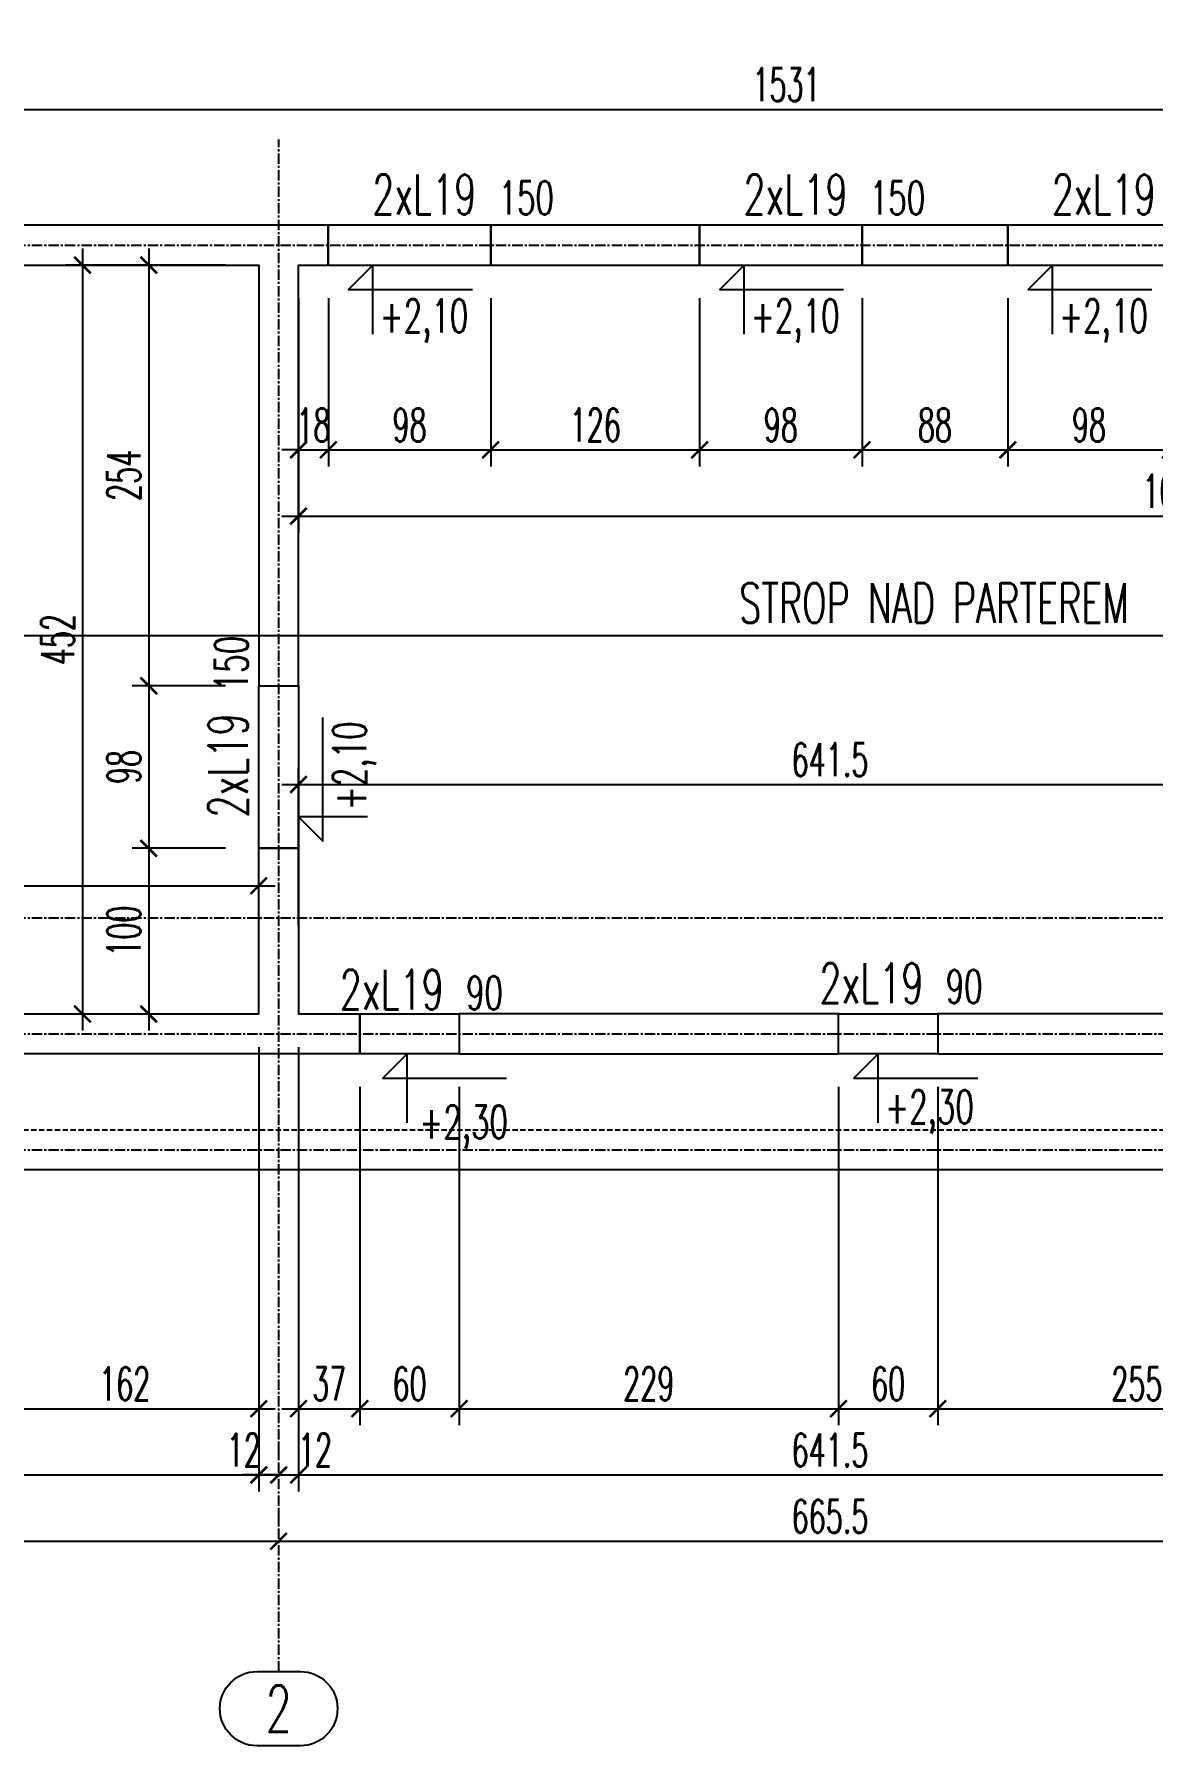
# Model space of a CAD drawing. Header units: millimetres. Extents: x -24587 to 33255, y -70862 to 32.
# Drawn here: x 26120 to 26795, y -61909 to -60876 of the extents above; entities that cross this region are included whole.
import ezdxf
from ezdxf.enums import TextEntityAlignment as Align

# ---------------------------------------------------------------- set-up
doc = ezdxf.new("R2010")
doc.units = ezdxf.units.MM
doc.header["$LTSCALE"] = 5
doc.linetypes.add('CENTER', pattern=[2, 1.25, -0.25, 0.25, -0.25])
doc.linetypes.add('DASHED2', pattern=[9.525, 6.35, -3.175])
doc.layers.get('Defpoints').update_dxf_attribs({"color": 251})
for name, color, linetype in [('K-NADPROŻA', 61, 'Continuous'), ('K-OSIE', 9, 'CENTER'), ('K-POMOCNICZE', 9, 'DASHED2'), ('K-SCIANY', 2, 'Continuous'), ('K-STROPY', 161, 'Continuous'), ('K-TEXT 2.4mm', 71, 'Continuous'), ('K-TEXT 2.8mm', 101, 'Continuous'), ('K-TEXT 2mm', 254, 'Continuous'), ('K-WYMIARY', 1, 'Continuous')]:
    doc.layers.add(name, color=color, linetype=linetype)
doc.styles.add('text 2.4mm', font='romans.shx', dxfattribs={"width": 0.65})
doc.styles.add('text 2.8mm', font='romans.shx', dxfattribs={"width": 0.65})
doc.styles.add('text 2mm', font='romans.shx', dxfattribs={"width": 0.65})
doc.styles.add('WYM1', font='romanszb.shx', dxfattribs={"width": 0.6})
doc.dimstyles.new('CM100', dxfattribs={"dimscale": 5, "dimtxt": 2, "dimasz": 1, "dimexe": 1, "dimexo": 2, "dimgap": 0.5, "dimtad": 1, "dimrnd": 0.5, "dimdsep": 46, "dimtxsty": 'WYM1', "dimblk": 'OBLIQUE', "dimcen": 0, "dimdle": 1, "dimclrd": 253, "dimclre": 251, "dimclrt": 30, "dimadec": 0, "dimazin": 0, "dimtfac": 1, "dimtix": 1, "dimtmove": 0, "dimatfit": 0, "dimfxl": 1, "dimtfillclr": 256, "dimtolj": 1, "dimarcsym": 0})

# ---------------------------------------------------------------- blocks, each defined once
blk = doc.blocks.new('A$C5f19c05e')
for points in [[(471, -1260.9), (471, -336.3)], [(-358, -400), (2387.8, -400)], [(-358, -806), (2387.8, -806)], [(-358, -876), (2387.8, -876)], [(-358, -946), (2387.8, -946)]]:
    blk.add_lwpolyline(points)
at = {"layer": 'K-TEXT 2.4mm'}
blk.add_lwpolyline([(457.9, -1305.7, -1), (457.9, -1260.9), (484.1, -1260.9, -1), (484.1, -1305.7)], format="xyb", close=True, dxfattribs=at)
at = {"layer": 'K-TEXT 2.8mm', "style": 'text 2.8mm', "width": 0.65}
blk.add_text('2', height=28, dxfattribs=at).set_placement((471, -1283.3), align=Align.MIDDLE_CENTER)
blk = doc.blocks.new('_ArchTick')
at = {"color": 0, "linetype": 'ByBlock', "const_width": 0.15}
blk.add_lwpolyline([(-0.5, -0.5), (0.5, 0.5)], dxfattribs=at)
blk = doc.blocks.new('*D318')
at = {"layer": 'Defpoints', "color": 0, "transparency": 16777216}
for p in [(25796.6, -61785.7), (26267.6, -61785.7), (26267.6, -61785.7)]:
    blk.add_point(p, dxfattribs=at)
at = {"layer": 'K-WYMIARY', "color": 251, "lineweight": -2, "transparency": 16777216}
for p, q in [((25796.6, -61765.7), (25796.6, -61775.7)), ((26267.6, -61765.7), (26267.6, -61775.7))]:
    blk.add_line(p, q, dxfattribs=at)
at = {"layer": 'K-WYMIARY', "color": 253, "lineweight": -2, "transparency": 16777216}
blk.add_line((25786.6, -61785.7), (26277.6, -61785.7), dxfattribs=at)
at = {"layer": 'K-WYMIARY', "color": 253, "lineweight": -2, "transparency": 16777216, "xscale": 10, "yscale": 10, "zscale": 10, "rotation": 180}
blk.add_blockref('_ArchTick', (25796.6, -61785.7), dxfattribs=at)
at = {"layer": 'K-WYMIARY', "color": 253, "lineweight": -2, "transparency": 16777216, "xscale": 10, "yscale": 10, "zscale": 10}
blk.add_blockref('_ArchTick', (26267.6, -61785.7), dxfattribs=at)
at = {"layer": 'K-WYMIARY', "color": 30, "transparency": 16777216, "insert": (26032.1, -61770.7), "char_height": 20, "attachment_point": 5, "style": 'WYM1'}
blk.add_mtext('\\A1;471', dxfattribs=at)
blk = doc.blocks.new('*D319')
at = {"layer": 'Defpoints', "color": 0, "transparency": 16777216}
for p in [(26267.6, -61785.7), (26933.1, -61785.7), (26933.1, -61785.7)]:
    blk.add_point(p, dxfattribs=at)
at = {"layer": 'K-WYMIARY', "color": 251, "lineweight": -2, "transparency": 16777216}
for p, q in [((26267.6, -61765.7), (26267.6, -61775.7)), ((26933.1, -61765.7), (26933.1, -61775.7))]:
    blk.add_line(p, q, dxfattribs=at)
at = {"layer": 'K-WYMIARY', "color": 253, "lineweight": -2, "transparency": 16777216}
blk.add_line((26257.6, -61785.7), (26943.1, -61785.7), dxfattribs=at)
at = {"layer": 'K-WYMIARY', "color": 253, "lineweight": -2, "transparency": 16777216, "xscale": 10, "yscale": 10, "zscale": 10, "rotation": 180}
blk.add_blockref('_ArchTick', (26267.6, -61785.7), dxfattribs=at)
at = {"layer": 'K-WYMIARY', "color": 253, "lineweight": -2, "transparency": 16777216, "xscale": 10, "yscale": 10, "zscale": 10}
blk.add_blockref('_ArchTick', (26933.1, -61785.7), dxfattribs=at)
at = {"layer": 'K-WYMIARY', "color": 30, "transparency": 16777216, "insert": (26600.4, -61770.7), "char_height": 20, "attachment_point": 5, "style": 'WYM1'}
blk.add_mtext('\\A1;665.5', dxfattribs=at)
blk = doc.blocks.new('*D393')
at = {"layer": 'Defpoints', "color": 0, "transparency": 16777216}
for p in [(25808.6, -61467.5), (26255.6, -61467.5), (26255.6, -61745.7)]:
    blk.add_point(p, dxfattribs=at)
at = {"layer": 'K-WYMIARY', "color": 251, "lineweight": -2, "transparency": 16777216}
for p, q in [((25808.6, -61487.5), (25808.6, -61755.7)), ((26255.6, -61487.5), (26255.6, -61755.7))]:
    blk.add_line(p, q, dxfattribs=at)
at = {"layer": 'K-WYMIARY', "color": 253, "lineweight": -2, "transparency": 16777216}
blk.add_line((25798.6, -61745.7), (26265.6, -61745.7), dxfattribs=at)
at = {"layer": 'K-WYMIARY', "color": 253, "lineweight": -2, "transparency": 16777216, "xscale": 10, "yscale": 10, "zscale": 10, "rotation": 180}
blk.add_blockref('_ArchTick', (25808.6, -61745.7), dxfattribs=at)
at = {"layer": 'K-WYMIARY', "color": 253, "lineweight": -2, "transparency": 16777216, "xscale": 10, "yscale": 10, "zscale": 10}
blk.add_blockref('_ArchTick', (26255.6, -61745.7), dxfattribs=at)
at = {"layer": 'K-WYMIARY', "color": 30, "transparency": 16777216, "insert": (26032.1, -61730.7), "char_height": 20, "attachment_point": 5, "style": 'WYM1'}
blk.add_mtext('\\A1;447', dxfattribs=at)
blk = doc.blocks.new('*D394')
at = {"layer": 'Defpoints', "color": 0, "transparency": 16777216}
for p in [(26255.6, -61467.5), (26267.6, -61745.7), (26267.6, -61745.7)]:
    blk.add_point(p, dxfattribs=at)
at = {"layer": 'K-WYMIARY', "color": 251, "lineweight": -2, "transparency": 16777216}
for p, q in [((26255.6, -61487.5), (26255.6, -61755.7)), ((26267.6, -61725.7), (26267.6, -61735.7))]:
    blk.add_line(p, q, dxfattribs=at)
at = {"layer": 'K-WYMIARY', "color": 253, "lineweight": -2, "transparency": 16777216}
for p, q in [((26255.6, -61745.7), (26245.6, -61745.7)), ((26255.6, -61745.7), (26267.6, -61745.7)), ((26267.6, -61745.7), (26277.6, -61745.7))]:
    blk.add_line(p, q, dxfattribs=at)
at = {"layer": 'K-WYMIARY', "color": 253, "lineweight": -2, "transparency": 16777216, "xscale": 10, "yscale": 10, "zscale": 10}
blk.add_blockref('_ArchTick', (26255.6, -61745.7), dxfattribs=at)
at = {"layer": 'K-WYMIARY', "color": 253, "lineweight": -2, "transparency": 16777216, "xscale": 10, "yscale": 10, "zscale": 10, "rotation": 180}
blk.add_blockref('_ArchTick', (26267.6, -61745.7), dxfattribs=at)
at = {"layer": 'K-WYMIARY', "color": 30, "transparency": 16777216, "insert": (26246.6, -61730.7), "char_height": 20, "attachment_point": 5, "style": 'WYM1'}
blk.add_mtext('\\A1;12', dxfattribs=at)
blk = doc.blocks.new('*D395')
at = {"layer": 'Defpoints', "color": 0, "transparency": 16777216}
for p in [(26279.6, -61467.5), (26267.6, -61745.7), (26279.6, -61745.7)]:
    blk.add_point(p, dxfattribs=at)
at = {"layer": 'K-WYMIARY', "color": 251, "lineweight": -2, "transparency": 16777216}
for p, q in [((26279.6, -61487.5), (26279.6, -61755.7)), ((26267.6, -61725.7), (26267.6, -61735.7))]:
    blk.add_line(p, q, dxfattribs=at)
at = {"layer": 'K-WYMIARY', "color": 253, "lineweight": -2, "transparency": 16777216}
for p, q in [((26267.6, -61745.7), (26257.6, -61745.7)), ((26267.6, -61745.7), (26279.6, -61745.7)), ((26279.6, -61745.7), (26289.6, -61745.7))]:
    blk.add_line(p, q, dxfattribs=at)
at = {"layer": 'K-WYMIARY', "color": 253, "lineweight": -2, "transparency": 16777216, "xscale": 10, "yscale": 10, "zscale": 10}
blk.add_blockref('_ArchTick', (26267.6, -61745.7), dxfattribs=at)
at = {"layer": 'K-WYMIARY', "color": 253, "lineweight": -2, "transparency": 16777216, "xscale": 10, "yscale": 10, "zscale": 10, "rotation": 180}
blk.add_blockref('_ArchTick', (26279.6, -61745.7), dxfattribs=at)
at = {"layer": 'K-WYMIARY', "color": 30, "transparency": 16777216, "insert": (26289.6, -61730.7), "char_height": 20, "attachment_point": 5, "style": 'WYM1'}
blk.add_mtext('\\A1;12', dxfattribs=at)
blk = doc.blocks.new('*D324')
at = {"layer": 'Defpoints', "color": 0, "transparency": 16777216}
for p in [(26279.6, -61467.5), (26921.1, -61467.5), (26921.1, -61745.7)]:
    blk.add_point(p, dxfattribs=at)
at = {"layer": 'K-WYMIARY', "color": 251, "lineweight": -2, "transparency": 16777216}
for p, q in [((26279.6, -61487.5), (26279.6, -61755.7)), ((26921.1, -61487.5), (26921.1, -61755.7))]:
    blk.add_line(p, q, dxfattribs=at)
at = {"layer": 'K-WYMIARY', "color": 253, "lineweight": -2, "transparency": 16777216}
blk.add_line((26269.6, -61745.7), (26931.1, -61745.7), dxfattribs=at)
at = {"layer": 'K-WYMIARY', "color": 253, "lineweight": -2, "transparency": 16777216, "xscale": 10, "yscale": 10, "zscale": 10, "rotation": 180}
blk.add_blockref('_ArchTick', (26279.6, -61745.7), dxfattribs=at)
at = {"layer": 'K-WYMIARY', "color": 253, "lineweight": -2, "transparency": 16777216, "xscale": 10, "yscale": 10, "zscale": 10}
blk.add_blockref('_ArchTick', (26921.1, -61745.7), dxfattribs=at)
at = {"layer": 'K-WYMIARY', "color": 30, "transparency": 16777216, "insert": (26600.4, -61730.7), "char_height": 20, "attachment_point": 5, "style": 'WYM1'}
blk.add_mtext('\\A1;641.5', dxfattribs=at)
blk = doc.blocks.new('*D358')
at = {"layer": 'Defpoints', "color": 0, "transparency": 16777216}
for p in [(26255.6, -61467.5), (26093.8, -61491.5), (26255.6, -61705.7)]:
    blk.add_point(p, dxfattribs=at)
at = {"layer": 'K-WYMIARY', "color": 251, "lineweight": -2, "transparency": 16777216}
for p, q in [((26255.6, -61487.5), (26255.6, -61715.7)), ((26093.8, -61511.5), (26093.8, -61715.7))]:
    blk.add_line(p, q, dxfattribs=at)
at = {"layer": 'K-WYMIARY', "color": 253, "lineweight": -2, "transparency": 16777216}
blk.add_line((26083.8, -61705.7), (26265.6, -61705.7), dxfattribs=at)
at = {"layer": 'K-WYMIARY', "color": 253, "lineweight": -2, "transparency": 16777216, "xscale": 10, "yscale": 10, "zscale": 10, "rotation": 180}
blk.add_blockref('_ArchTick', (26093.8, -61705.7), dxfattribs=at)
at = {"layer": 'K-WYMIARY', "color": 253, "lineweight": -2, "transparency": 16777216, "xscale": 10, "yscale": 10, "zscale": 10}
blk.add_blockref('_ArchTick', (26255.6, -61705.7), dxfattribs=at)
at = {"layer": 'K-WYMIARY', "color": 30, "transparency": 16777216, "insert": (26174.7, -61690.7), "char_height": 20, "attachment_point": 5, "style": 'WYM1'}
blk.add_mtext('\\A1;162', dxfattribs=at)
blk = doc.blocks.new('*D359')
at = {"layer": 'Defpoints', "color": 0, "transparency": 16777216}
for p in [(26279.6, -61467.5), (26316.6, -61491.5), (26316.6, -61705.7)]:
    blk.add_point(p, dxfattribs=at)
at = {"layer": 'K-WYMIARY', "color": 251, "lineweight": -2, "transparency": 16777216}
for p, q in [((26279.6, -61487.5), (26279.6, -61715.7)), ((26316.6, -61511.5), (26316.6, -61715.7))]:
    blk.add_line(p, q, dxfattribs=at)
at = {"layer": 'K-WYMIARY', "color": 253, "lineweight": -2, "transparency": 16777216}
blk.add_line((26269.6, -61705.7), (26326.6, -61705.7), dxfattribs=at)
at = {"layer": 'K-WYMIARY', "color": 253, "lineweight": -2, "transparency": 16777216, "xscale": 10, "yscale": 10, "zscale": 10, "rotation": 180}
blk.add_blockref('_ArchTick', (26279.6, -61705.7), dxfattribs=at)
at = {"layer": 'K-WYMIARY', "color": 253, "lineweight": -2, "transparency": 16777216, "xscale": 10, "yscale": 10, "zscale": 10}
blk.add_blockref('_ArchTick', (26316.6, -61705.7), dxfattribs=at)
at = {"layer": 'K-WYMIARY', "color": 30, "transparency": 16777216, "insert": (26298.1, -61690.7), "char_height": 20, "attachment_point": 5, "style": 'WYM1'}
blk.add_mtext('\\A1;37', dxfattribs=at)
blk = doc.blocks.new('*D360')
at = {"layer": 'Defpoints', "color": 0, "transparency": 16777216}
for p in [(26316.6, -61491.5), (26376.6, -61491.5), (26376.6, -61705.7)]:
    blk.add_point(p, dxfattribs=at)
at = {"layer": 'K-WYMIARY', "color": 251, "lineweight": -2, "transparency": 16777216}
for p, q in [((26316.6, -61511.5), (26316.6, -61715.7)), ((26376.6, -61511.5), (26376.6, -61715.7))]:
    blk.add_line(p, q, dxfattribs=at)
at = {"layer": 'K-WYMIARY', "color": 253, "lineweight": -2, "transparency": 16777216}
blk.add_line((26306.6, -61705.7), (26386.6, -61705.7), dxfattribs=at)
at = {"layer": 'K-WYMIARY', "color": 253, "lineweight": -2, "transparency": 16777216, "xscale": 10, "yscale": 10, "zscale": 10, "rotation": 180}
blk.add_blockref('_ArchTick', (26316.6, -61705.7), dxfattribs=at)
at = {"layer": 'K-WYMIARY', "color": 253, "lineweight": -2, "transparency": 16777216, "xscale": 10, "yscale": 10, "zscale": 10}
blk.add_blockref('_ArchTick', (26376.6, -61705.7), dxfattribs=at)
at = {"layer": 'K-WYMIARY', "color": 30, "transparency": 16777216, "insert": (26346.6, -61690.7), "char_height": 20, "attachment_point": 5, "style": 'WYM1'}
blk.add_mtext('\\A1;60', dxfattribs=at)
blk = doc.blocks.new('*D361')
at = {"layer": 'Defpoints', "color": 0, "transparency": 16777216}
for p in [(26376.6, -61491.5), (26605.5, -61491.5), (26605.5, -61705.7)]:
    blk.add_point(p, dxfattribs=at)
at = {"layer": 'K-WYMIARY', "color": 251, "lineweight": -2, "transparency": 16777216}
for p, q in [((26376.6, -61511.5), (26376.6, -61715.7)), ((26605.5, -61511.5), (26605.5, -61715.7))]:
    blk.add_line(p, q, dxfattribs=at)
at = {"layer": 'K-WYMIARY', "color": 253, "lineweight": -2, "transparency": 16777216}
blk.add_line((26366.6, -61705.7), (26615.5, -61705.7), dxfattribs=at)
at = {"layer": 'K-WYMIARY', "color": 253, "lineweight": -2, "transparency": 16777216, "xscale": 10, "yscale": 10, "zscale": 10, "rotation": 180}
blk.add_blockref('_ArchTick', (26376.6, -61705.7), dxfattribs=at)
at = {"layer": 'K-WYMIARY', "color": 253, "lineweight": -2, "transparency": 16777216, "xscale": 10, "yscale": 10, "zscale": 10}
blk.add_blockref('_ArchTick', (26605.5, -61705.7), dxfattribs=at)
at = {"layer": 'K-WYMIARY', "color": 30, "transparency": 16777216, "insert": (26491, -61690.7), "char_height": 20, "attachment_point": 5, "style": 'WYM1'}
blk.add_mtext('\\A1;229', dxfattribs=at)
blk = doc.blocks.new('*D348')
at = {"layer": 'Defpoints', "color": 0, "transparency": 16777216}
for p in [(26605.5, -61491.5), (26665.5, -61491.5), (26665.5, -61705.7)]:
    blk.add_point(p, dxfattribs=at)
at = {"layer": 'K-WYMIARY', "color": 251, "lineweight": -2, "transparency": 16777216}
for p, q in [((26605.5, -61511.5), (26605.5, -61715.7)), ((26665.5, -61511.5), (26665.5, -61715.7))]:
    blk.add_line(p, q, dxfattribs=at)
at = {"layer": 'K-WYMIARY', "color": 253, "lineweight": -2, "transparency": 16777216}
blk.add_line((26595.5, -61705.7), (26675.5, -61705.7), dxfattribs=at)
at = {"layer": 'K-WYMIARY', "color": 253, "lineweight": -2, "transparency": 16777216, "xscale": 10, "yscale": 10, "zscale": 10, "rotation": 180}
blk.add_blockref('_ArchTick', (26605.5, -61705.7), dxfattribs=at)
at = {"layer": 'K-WYMIARY', "color": 253, "lineweight": -2, "transparency": 16777216, "xscale": 10, "yscale": 10, "zscale": 10}
blk.add_blockref('_ArchTick', (26665.5, -61705.7), dxfattribs=at)
at = {"layer": 'K-WYMIARY', "color": 30, "transparency": 16777216, "insert": (26635.5, -61690.7), "char_height": 20, "attachment_point": 5, "style": 'WYM1'}
blk.add_mtext('\\A1;60', dxfattribs=at)
blk = doc.blocks.new('*D349')
at = {"layer": 'Defpoints', "color": 0, "transparency": 16777216}
for p in [(26921.1, -61467.5), (26665.5, -61491.5), (26921.1, -61705.7)]:
    blk.add_point(p, dxfattribs=at)
at = {"layer": 'K-WYMIARY', "color": 251, "lineweight": -2, "transparency": 16777216}
for p, q in [((26921.1, -61487.5), (26921.1, -61715.7)), ((26665.5, -61511.5), (26665.5, -61715.7))]:
    blk.add_line(p, q, dxfattribs=at)
at = {"layer": 'K-WYMIARY', "color": 253, "lineweight": -2, "transparency": 16777216}
blk.add_line((26655.5, -61705.7), (26931.1, -61705.7), dxfattribs=at)
at = {"layer": 'K-WYMIARY', "color": 253, "lineweight": -2, "transparency": 16777216, "xscale": 10, "yscale": 10, "zscale": 10, "rotation": 180}
blk.add_blockref('_ArchTick', (26665.5, -61705.7), dxfattribs=at)
at = {"layer": 'K-WYMIARY', "color": 253, "lineweight": -2, "transparency": 16777216, "xscale": 10, "yscale": 10, "zscale": 10}
blk.add_blockref('_ArchTick', (26921.1, -61705.7), dxfattribs=at)
at = {"layer": 'K-WYMIARY', "color": 30, "transparency": 16777216, "insert": (26793.3, -61690.7), "char_height": 20, "attachment_point": 5, "style": 'WYM1'}
blk.add_mtext('\\A1;255.5', dxfattribs=at)
blk = doc.blocks.new('*D307')
at = {"layer": 'Defpoints', "color": 0, "transparency": 16777216}
for p in [(27339.6, -60921.6), (25808.6, -60991.5), (27339.6, -60991.5)]:
    blk.add_point(p, dxfattribs=at)
at = {"layer": 'K-WYMIARY', "color": 251, "lineweight": -2, "transparency": 16777216}
for p, q in [((25808.6, -60971.5), (25808.6, -60911.6)), ((27339.6, -60971.5), (27339.6, -60911.6))]:
    blk.add_line(p, q, dxfattribs=at)
at = {"layer": 'K-WYMIARY', "color": 253, "lineweight": -2, "transparency": 16777216}
blk.add_line((25798.6, -60921.6), (27349.6, -60921.6), dxfattribs=at)
at = {"layer": 'K-WYMIARY', "color": 253, "lineweight": -2, "transparency": 16777216, "xscale": 10, "yscale": 10, "zscale": 10, "rotation": 180}
blk.add_blockref('_ArchTick', (25808.6, -60921.6), dxfattribs=at)
at = {"layer": 'K-WYMIARY', "color": 253, "lineweight": -2, "transparency": 16777216, "xscale": 10, "yscale": 10, "zscale": 10}
blk.add_blockref('_ArchTick', (27339.6, -60921.6), dxfattribs=at)
at = {"layer": 'K-WYMIARY', "color": 30, "transparency": 16777216, "insert": (26574.1, -60906.6), "char_height": 20, "attachment_point": 5, "style": 'WYM1'}
blk.add_mtext('\\A1;1531', dxfattribs=at)
blk = doc.blocks.new('*D356')
at = {"layer": 'Defpoints', "color": 0, "transparency": 16777216}
for p in [(26255.6, -61015.5), (26149.2, -61467.5), (26255.6, -61467.5)]:
    blk.add_point(p, dxfattribs=at)
at = {"layer": 'K-WYMIARY', "color": 253, "lineweight": -2, "transparency": 16777216}
blk.add_line((26149.2, -61005.5), (26149.2, -61477.5), dxfattribs=at)
at = {"layer": 'K-WYMIARY', "color": 251, "lineweight": -2, "transparency": 16777216}
for p, q in [((26235.6, -61015.5), (26139.2, -61015.5)), ((26235.6, -61467.5), (26139.2, -61467.5))]:
    blk.add_line(p, q, dxfattribs=at)
at = {"layer": 'K-WYMIARY', "color": 253, "lineweight": -2, "transparency": 16777216, "xscale": 10, "yscale": 10, "zscale": 10}
for p, rotation in [((26149.2, -61015.5), 90), ((26149.2, -61467.5), 270)]:
    blk.add_blockref('_ArchTick', p, dxfattribs=dict(at, rotation=rotation))
at = {"layer": 'K-WYMIARY', "color": 30, "transparency": 16777216, "insert": (26134.2, -61241.5), "char_height": 20, "attachment_point": 5, "rotation": 90, "style": 'WYM1'}
blk.add_mtext('\\A1;452', dxfattribs=at)
blk = doc.blocks.new('*D308')
at = {"layer": 'Defpoints', "color": 0, "transparency": 16777216}
for p in [(26255.6, -61390.1), (25808.6, -61467.5), (26255.6, -61467.5)]:
    blk.add_point(p, dxfattribs=at)
at = {"layer": 'K-WYMIARY', "color": 251, "lineweight": -2, "transparency": 16777216}
for p, q in [((25808.6, -61447.5), (25808.6, -61380.1)), ((26255.6, -61447.5), (26255.6, -61380.1))]:
    blk.add_line(p, q, dxfattribs=at)
at = {"layer": 'K-WYMIARY', "color": 253, "lineweight": -2, "transparency": 16777216}
blk.add_line((25798.6, -61390.1), (26265.6, -61390.1), dxfattribs=at)
at = {"layer": 'K-WYMIARY', "color": 253, "lineweight": -2, "transparency": 16777216, "xscale": 10, "yscale": 10, "zscale": 10, "rotation": 180}
blk.add_blockref('_ArchTick', (25808.6, -61390.1), dxfattribs=at)
at = {"layer": 'K-WYMIARY', "color": 253, "lineweight": -2, "transparency": 16777216, "xscale": 10, "yscale": 10, "zscale": 10}
blk.add_blockref('_ArchTick', (26255.6, -61390.1), dxfattribs=at)
at = {"layer": 'K-WYMIARY', "color": 30, "transparency": 16777216, "insert": (26032.1, -61375.1), "char_height": 20, "attachment_point": 5, "style": 'WYM1'}
blk.add_mtext('\\A1;447', dxfattribs=at)
blk = doc.blocks.new('*D297')
at = {"layer": 'Defpoints', "color": 0, "transparency": 16777216}
for p in [(26921.1, -61329), (26921.1, -61397.5), (26279.6, -61434)]:
    blk.add_point(p, dxfattribs=at)
at = {"layer": 'K-WYMIARY', "color": 251, "lineweight": -2, "transparency": 16777216}
for p, q in [((26279.6, -61414), (26279.6, -61319)), ((26921.1, -61377.5), (26921.1, -61319))]:
    blk.add_line(p, q, dxfattribs=at)
at = {"layer": 'K-WYMIARY', "color": 253, "lineweight": -2, "transparency": 16777216}
blk.add_line((26269.6, -61329), (26931.1, -61329), dxfattribs=at)
at = {"layer": 'K-WYMIARY', "color": 253, "lineweight": -2, "transparency": 16777216, "xscale": 10, "yscale": 10, "zscale": 10, "rotation": 180}
blk.add_blockref('_ArchTick', (26279.6, -61329), dxfattribs=at)
at = {"layer": 'K-WYMIARY', "color": 253, "lineweight": -2, "transparency": 16777216, "xscale": 10, "yscale": 10, "zscale": 10}
blk.add_blockref('_ArchTick', (26921.1, -61329), dxfattribs=at)
at = {"layer": 'K-WYMIARY', "color": 30, "transparency": 16777216, "insert": (26600.4, -61314), "char_height": 20, "attachment_point": 5, "style": 'WYM1'}
blk.add_mtext('\\A1;641.5', dxfattribs=at)
blk = doc.blocks.new('*D331')
at = {"layer": 'Defpoints', "color": 0, "transparency": 16777216}
for p in [(26279.6, -61015.5), (26297.6, -61015.5), (26297.6, -61127)]:
    blk.add_point(p, dxfattribs=at)
at = {"layer": 'K-WYMIARY', "color": 251, "lineweight": -2, "transparency": 16777216}
for p, q in [((26279.6, -61035.5), (26279.6, -61137)), ((26297.6, -61035.5), (26297.6, -61137))]:
    blk.add_line(p, q, dxfattribs=at)
at = {"layer": 'K-WYMIARY', "color": 253, "lineweight": -2, "transparency": 16777216}
for p, q in [((26279.6, -61127), (26269.6, -61127)), ((26279.6, -61127), (26297.6, -61127)), ((26297.6, -61127), (26307.6, -61127))]:
    blk.add_line(p, q, dxfattribs=at)
at = {"layer": 'K-WYMIARY', "color": 253, "lineweight": -2, "transparency": 16777216, "xscale": 10, "yscale": 10, "zscale": 10}
blk.add_blockref('_ArchTick', (26279.6, -61127), dxfattribs=at)
at = {"layer": 'K-WYMIARY', "color": 253, "lineweight": -2, "transparency": 16777216, "xscale": 10, "yscale": 10, "zscale": 10, "rotation": 180}
blk.add_blockref('_ArchTick', (26297.6, -61127), dxfattribs=at)
at = {"layer": 'K-WYMIARY', "color": 30, "transparency": 16777216, "insert": (26288.6, -61112), "char_height": 20, "attachment_point": 5, "style": 'WYM1'}
blk.add_mtext('\\A1;18', dxfattribs=at)
blk = doc.blocks.new('*D332')
at = {"layer": 'Defpoints', "color": 0, "transparency": 16777216}
for p in [(26297.6, -61015.5), (26395.6, -61015.5), (26395.6, -61127)]:
    blk.add_point(p, dxfattribs=at)
at = {"layer": 'K-WYMIARY', "color": 251, "lineweight": -2, "transparency": 16777216}
for p, q in [((26297.6, -61035.5), (26297.6, -61137)), ((26395.6, -61035.5), (26395.6, -61137))]:
    blk.add_line(p, q, dxfattribs=at)
at = {"layer": 'K-WYMIARY', "color": 253, "lineweight": -2, "transparency": 16777216}
blk.add_line((26287.6, -61127), (26405.6, -61127), dxfattribs=at)
at = {"layer": 'K-WYMIARY', "color": 253, "lineweight": -2, "transparency": 16777216, "xscale": 10, "yscale": 10, "zscale": 10, "rotation": 180}
blk.add_blockref('_ArchTick', (26297.6, -61127), dxfattribs=at)
at = {"layer": 'K-WYMIARY', "color": 253, "lineweight": -2, "transparency": 16777216, "xscale": 10, "yscale": 10, "zscale": 10}
blk.add_blockref('_ArchTick', (26395.6, -61127), dxfattribs=at)
at = {"layer": 'K-WYMIARY', "color": 30, "transparency": 16777216, "insert": (26346.6, -61112), "char_height": 20, "attachment_point": 5, "style": 'WYM1'}
blk.add_mtext('\\A1;98', dxfattribs=at)
blk = doc.blocks.new('*D333')
at = {"layer": 'Defpoints', "color": 0, "transparency": 16777216}
for p in [(26521.7, -61015.5), (26619.7, -61015.5), (26619.7, -61127)]:
    blk.add_point(p, dxfattribs=at)
at = {"layer": 'K-WYMIARY', "color": 251, "lineweight": -2, "transparency": 16777216}
for p, q in [((26521.7, -61035.5), (26521.7, -61137)), ((26619.7, -61035.5), (26619.7, -61137))]:
    blk.add_line(p, q, dxfattribs=at)
at = {"layer": 'K-WYMIARY', "color": 253, "lineweight": -2, "transparency": 16777216}
blk.add_line((26511.7, -61127), (26629.7, -61127), dxfattribs=at)
at = {"layer": 'K-WYMIARY', "color": 253, "lineweight": -2, "transparency": 16777216, "xscale": 10, "yscale": 10, "zscale": 10, "rotation": 180}
blk.add_blockref('_ArchTick', (26521.7, -61127), dxfattribs=at)
at = {"layer": 'K-WYMIARY', "color": 253, "lineweight": -2, "transparency": 16777216, "xscale": 10, "yscale": 10, "zscale": 10}
blk.add_blockref('_ArchTick', (26619.7, -61127), dxfattribs=at)
at = {"layer": 'K-WYMIARY', "color": 30, "transparency": 16777216, "insert": (26570.7, -61112), "char_height": 20, "attachment_point": 5, "style": 'WYM1'}
blk.add_mtext('\\A1;98', dxfattribs=at)
blk = doc.blocks.new('*D340')
at = {"layer": 'Defpoints', "color": 0, "transparency": 16777216}
for p in [(26619.7, -61015.5), (26707.7, -61015.5), (26707.7, -61127)]:
    blk.add_point(p, dxfattribs=at)
at = {"layer": 'K-WYMIARY', "color": 251, "lineweight": -2, "transparency": 16777216}
for p, q in [((26619.7, -61035.5), (26619.7, -61137)), ((26707.7, -61035.5), (26707.7, -61137))]:
    blk.add_line(p, q, dxfattribs=at)
at = {"layer": 'K-WYMIARY', "color": 253, "lineweight": -2, "transparency": 16777216}
blk.add_line((26609.7, -61127), (26717.7, -61127), dxfattribs=at)
at = {"layer": 'K-WYMIARY', "color": 253, "lineweight": -2, "transparency": 16777216, "xscale": 10, "yscale": 10, "zscale": 10, "rotation": 180}
blk.add_blockref('_ArchTick', (26619.7, -61127), dxfattribs=at)
at = {"layer": 'K-WYMIARY', "color": 253, "lineweight": -2, "transparency": 16777216, "xscale": 10, "yscale": 10, "zscale": 10}
blk.add_blockref('_ArchTick', (26707.7, -61127), dxfattribs=at)
at = {"layer": 'K-WYMIARY', "color": 30, "transparency": 16777216, "insert": (26663.7, -61112), "char_height": 20, "attachment_point": 5, "style": 'WYM1'}
blk.add_mtext('\\A1;88', dxfattribs=at)
blk = doc.blocks.new('*D341')
at = {"layer": 'Defpoints', "color": 0, "transparency": 16777216}
for p in [(26707.7, -61015.5), (26805.8, -61015.5), (26805.8, -61127)]:
    blk.add_point(p, dxfattribs=at)
at = {"layer": 'K-WYMIARY', "color": 251, "lineweight": -2, "transparency": 16777216}
for p, q in [((26707.7, -61035.5), (26707.7, -61137)), ((26805.8, -61035.5), (26805.8, -61137))]:
    blk.add_line(p, q, dxfattribs=at)
at = {"layer": 'K-WYMIARY', "color": 253, "lineweight": -2, "transparency": 16777216}
blk.add_line((26697.7, -61127), (26815.8, -61127), dxfattribs=at)
at = {"layer": 'K-WYMIARY', "color": 253, "lineweight": -2, "transparency": 16777216, "xscale": 10, "yscale": 10, "zscale": 10, "rotation": 180}
blk.add_blockref('_ArchTick', (26707.7, -61127), dxfattribs=at)
at = {"layer": 'K-WYMIARY', "color": 253, "lineweight": -2, "transparency": 16777216, "xscale": 10, "yscale": 10, "zscale": 10}
blk.add_blockref('_ArchTick', (26805.8, -61127), dxfattribs=at)
at = {"layer": 'K-WYMIARY', "color": 30, "transparency": 16777216, "insert": (26756.7, -61112), "char_height": 20, "attachment_point": 5, "style": 'WYM1'}
blk.add_mtext('\\A1;98', dxfattribs=at)
blk = doc.blocks.new('*D300')
at = {"layer": 'Defpoints', "color": 0, "transparency": 16777216}
for p in [(26279.6, -61015.5), (27339.6, -61015.5), (27339.6, -61167)]:
    blk.add_point(p, dxfattribs=at)
at = {"layer": 'K-WYMIARY', "color": 251, "lineweight": -2, "transparency": 16777216}
for p, q in [((26279.6, -61035.5), (26279.6, -61177)), ((27339.6, -61035.5), (27339.6, -61177))]:
    blk.add_line(p, q, dxfattribs=at)
at = {"layer": 'K-WYMIARY', "color": 253, "lineweight": -2, "transparency": 16777216}
blk.add_line((26269.6, -61167), (27349.6, -61167), dxfattribs=at)
at = {"layer": 'K-WYMIARY', "color": 253, "lineweight": -2, "transparency": 16777216, "xscale": 10, "yscale": 10, "zscale": 10, "rotation": 180}
blk.add_blockref('_ArchTick', (26279.6, -61167), dxfattribs=at)
at = {"layer": 'K-WYMIARY', "color": 253, "lineweight": -2, "transparency": 16777216, "xscale": 10, "yscale": 10, "zscale": 10}
blk.add_blockref('_ArchTick', (27339.6, -61167), dxfattribs=at)
at = {"layer": 'K-WYMIARY', "color": 30, "transparency": 16777216, "insert": (26809.6, -61152), "char_height": 20, "attachment_point": 5, "style": 'WYM1'}
blk.add_mtext('\\A1;1060', dxfattribs=at)
blk = doc.blocks.new('*D338')
at = {"layer": 'Defpoints', "color": 0, "transparency": 16777216}
for p in [(26255.6, -61015.5), (26189.2, -61269.4), (26255.6, -61269.4)]:
    blk.add_point(p, dxfattribs=at)
at = {"layer": 'K-WYMIARY', "color": 253, "lineweight": -2, "transparency": 16777216}
blk.add_line((26189.2, -61005.5), (26189.2, -61279.4), dxfattribs=at)
at = {"layer": 'K-WYMIARY', "color": 251, "lineweight": -2, "transparency": 16777216}
for p, q in [((26235.6, -61015.5), (26179.2, -61015.5)), ((26235.6, -61269.4), (26179.2, -61269.4))]:
    blk.add_line(p, q, dxfattribs=at)
at = {"layer": 'K-WYMIARY', "color": 253, "lineweight": -2, "transparency": 16777216, "xscale": 10, "yscale": 10, "zscale": 10}
for p, rotation in [((26189.2, -61015.5), 90), ((26189.2, -61269.4), 270)]:
    blk.add_blockref('_ArchTick', p, dxfattribs=dict(at, rotation=rotation))
at = {"layer": 'K-WYMIARY', "color": 30, "transparency": 16777216, "insert": (26174.2, -61142.4), "char_height": 20, "attachment_point": 5, "rotation": 90, "style": 'WYM1'}
blk.add_mtext('\\A1;254', dxfattribs=at)
blk = doc.blocks.new('*D339')
at = {"layer": 'Defpoints', "color": 0, "transparency": 16777216}
for p in [(26255.6, -61269.4), (26189.2, -61367.5), (26255.6, -61367.5)]:
    blk.add_point(p, dxfattribs=at)
at = {"layer": 'K-WYMIARY', "color": 253, "lineweight": -2, "transparency": 16777216}
blk.add_line((26189.2, -61259.4), (26189.2, -61377.5), dxfattribs=at)
at = {"layer": 'K-WYMIARY', "color": 251, "lineweight": -2, "transparency": 16777216}
for p, q in [((26235.6, -61269.4), (26179.2, -61269.4)), ((26235.6, -61367.5), (26179.2, -61367.5))]:
    blk.add_line(p, q, dxfattribs=at)
at = {"layer": 'K-WYMIARY', "color": 253, "lineweight": -2, "transparency": 16777216, "xscale": 10, "yscale": 10, "zscale": 10}
for p, rotation in [((26189.2, -61269.4), 90), ((26189.2, -61367.5), 270)]:
    blk.add_blockref('_ArchTick', p, dxfattribs=dict(at, rotation=rotation))
at = {"layer": 'K-WYMIARY', "color": 30, "transparency": 16777216, "insert": (26174.2, -61318.4), "char_height": 20, "attachment_point": 5, "rotation": 90, "style": 'WYM1'}
blk.add_mtext('\\A1;98', dxfattribs=at)
blk = doc.blocks.new('*D345')
at = {"layer": 'Defpoints', "color": 0, "transparency": 16777216}
for p in [(26255.6, -61367.5), (26189.2, -61467.5), (26255.6, -61467.5)]:
    blk.add_point(p, dxfattribs=at)
at = {"layer": 'K-WYMIARY', "color": 253, "lineweight": -2, "transparency": 16777216}
blk.add_line((26189.2, -61357.5), (26189.2, -61477.5), dxfattribs=at)
at = {"layer": 'K-WYMIARY', "color": 251, "lineweight": -2, "transparency": 16777216}
for p, q in [((26235.6, -61367.5), (26179.2, -61367.5)), ((26235.6, -61467.5), (26179.2, -61467.5))]:
    blk.add_line(p, q, dxfattribs=at)
at = {"layer": 'K-WYMIARY', "color": 253, "lineweight": -2, "transparency": 16777216, "xscale": 10, "yscale": 10, "zscale": 10}
for p, rotation in [((26189.2, -61367.5), 90), ((26189.2, -61467.5), 270)]:
    blk.add_blockref('_ArchTick', p, dxfattribs=dict(at, rotation=rotation))
at = {"layer": 'K-WYMIARY', "color": 30, "transparency": 16777216, "insert": (26174.2, -61417.5), "char_height": 20, "attachment_point": 5, "rotation": 90, "style": 'WYM1'}
blk.add_mtext('\\A1;100', dxfattribs=at)
blk = doc.blocks.new('*D407')
at = {"layer": 'Defpoints', "color": 0, "transparency": 16777216}
for p in [(26395.6, -61015.5), (26521.7, -61015.5), (26521.7, -61127)]:
    blk.add_point(p, dxfattribs=at)
at = {"layer": 'K-WYMIARY', "color": 251, "lineweight": -2, "transparency": 16777216}
for p, q in [((26395.6, -61035.5), (26395.6, -61137)), ((26521.7, -61035.5), (26521.7, -61137))]:
    blk.add_line(p, q, dxfattribs=at)
at = {"layer": 'K-WYMIARY', "color": 253, "lineweight": -2, "transparency": 16777216}
blk.add_line((26385.6, -61127), (26531.7, -61127), dxfattribs=at)
at = {"layer": 'K-WYMIARY', "color": 253, "lineweight": -2, "transparency": 16777216, "xscale": 10, "yscale": 10, "zscale": 10, "rotation": 180}
blk.add_blockref('_ArchTick', (26395.6, -61127), dxfattribs=at)
at = {"layer": 'K-WYMIARY', "color": 253, "lineweight": -2, "transparency": 16777216, "xscale": 10, "yscale": 10, "zscale": 10}
blk.add_blockref('_ArchTick', (26521.7, -61127), dxfattribs=at)
at = {"layer": 'K-WYMIARY', "color": 30, "transparency": 16777216, "insert": (26458.7, -61112), "char_height": 20, "attachment_point": 5, "style": 'WYM1'}
blk.add_mtext('\\A1;126', dxfattribs=at)

msp = doc.modelspace()

# ---------------------------------------------------------------- linework, layer by layer
at = {"layer": 'K-NADPROŻA'}
for points in [[(26297.59, -61015.46), (26395.64, -61015.46), (26395.64, -60991.46), (26297.59, -60991.46)], [(26521.663, -61015.46), (26619.713, -61015.46), (26619.713, -60991.46), (26521.663, -60991.46)], [(26707.713, -61015.46), (26805.762, -61015.46), (26805.762, -60991.46), (26707.713, -60991.46)], [(26255.64, -61269.41), (26279.64, -61269.41), (26279.64, -61367.46), (26255.64, -61367.46)], [(26376.57, -61491.46), (26316.57, -61491.46), (26316.57, -61467.46), (26376.57, -61467.46)], [(26665.508, -61491.46), (26605.508, -61491.46), (26605.508, -61467.46), (26665.508, -61467.46)]]:
    msp.add_lwpolyline(points, close=True, dxfattribs=at)
at = {"layer": 'K-POMOCNICZE', "ltscale": 0.1}
msp.add_lwpolyline([(25808.64, -61491.46), (25808.64, -61537.46), (27339.64, -61537.46)], dxfattribs=at)
at = {"layer": 'K-SCIANY'}
for points in [[(25909.351, -60591.46), (25784.64, -60591.46), (25784.64, -61179.334), (25808.64, -61179.334), (25808.64, -61015.46), (26255.64, -61015.46), (26255.64, -61269.41), (26279.64, -61269.41), (26279.64, -61015.46), (26297.59, -61015.46), (26297.59, -60991.46), (25808.64, -60991.46), (25808.64, -60615.46), (25909.351, -60615.46)], [(26521.663, -60991.46), (26395.64, -60991.46), (26395.64, -61015.46), (26521.663, -61015.46)], [(26619.713, -61015.46), (26707.713, -61015.46), (26707.713, -60991.46), (26619.713, -60991.46)], [(26255.64, -61367.46), (26279.64, -61367.46), (26279.64, -61467.46), (26316.57, -61467.46), (26316.57, -61491.46), (26093.83, -61491.46), (26093.83, -61467.46), (26255.64, -61467.46)], [(26999.14, -61397.46), (26921.14, -61397.46), (26921.14, -61467.46), (26665.508, -61467.46), (26665.508, -61491.46), (26945.14, -61491.46), (26945.14, -61421.46), (26999.14, -61421.46)], [(26376.57, -61491.46), (26605.508, -61491.46), (26605.508, -61467.46), (26376.57, -61467.46)]]:
    msp.add_lwpolyline(points, close=True, dxfattribs=at)
at = {"layer": 'K-STROPY'}
msp.add_lwpolyline([(25784.64, -60591.46), (27994.64, -60591.46), (27994.64, -61561.46), (25784.64, -61561.46)], close=True, dxfattribs=at)
at = {"layer": 'K-STROPY', "lineweight": -2}
msp.add_lwpolyline([(25966.872, -61210.224), (25914.367, -61238.952), (27912.333, -61238.952), (27859.828, -61267.679)], dxfattribs=at)
at = {"layer": 'K-TEXT 2mm', "lineweight": -2}
for points in [[(26324.481, -61057.112), (26324.481, -61015.46), (26309.806, -61030.136), (26384.512, -61030.136)], [(26548.554, -61057.112), (26548.554, -61015.46), (26533.879, -61030.136), (26608.585, -61030.136)], [(26734.604, -61057.112), (26734.604, -61015.46), (26719.929, -61030.136), (26794.634, -61030.136)], [(26321.291, -61348.546), (26279.64, -61348.546), (26294.315, -61363.222), (26294.315, -61288.516)], [(26345.157, -61533.112), (26345.157, -61491.46), (26330.481, -61506.136), (26405.187, -61506.136)], [(26629.484, -61533.112), (26629.484, -61491.46), (26614.808, -61506.136), (26689.514, -61506.136)]]:
    msp.add_lwpolyline(points, dxfattribs=at)

# ---------------------------------------------------------------- block references
at = {"layer": 'K-OSIE'}
msp.add_blockref('A$C5f19c05e', (25796.64, -60603.46), dxfattribs=at)

# ---------------------------------------------------------------- texts
at = {"layer": 'K-TEXT 2.4mm', "style": 'text 2.4mm', "width": 0.65}
for s, rotation, p in [('2xL19', 360, (26355.518, -60972.899)), ('2xL19', 360, (26579.591, -60972.899)), ('2xL19', 360, (26765.641, -60972.899)), ('STROP NAD PARTEREM', 360, (26663.176, -61219.46)), ('2xL19', 90, (26237.078, -61317.509)), ('2xL19', 360, (26335.873, -61452.74)), ('2xL19', 360, (26625.386, -61448.899))]:
    msp.add_text(s, height=24, rotation=rotation, dxfattribs=at).set_placement(p, align=Align.MIDDLE_CENTER)
at = {"layer": 'K-TEXT 2mm', "lineweight": -2, "style": 'text 2mm', "width": 0.65}
for s, p in [('150', (26400.32, -60984.899)), ('150', (26624.393, -60984.899)), ('+2,10', (26328.592, -61056.15)), ('+2,10', (26552.665, -61056.15)), ('+2,10', (26738.714, -61056.15)), ('90', (26670.188, -61460.899)), ('90', (26380.675, -61464.74)), ('+2,30', (26633.686, -61533.55)), ('+2,30', (26352.521, -61542.622))]:
    msp.add_text(s, height=20, dxfattribs=at).set_placement(p)
for s, p in [('150', (26249.078, -61272.707)), ('+2,10', (26320.33, -61344.436))]:
    msp.add_text(s, height=20, rotation=90, dxfattribs=at).set_placement(p)

# ---------------------------------------------------------------- dimensions: what is measured, and where the dimension line sits
at = {"layer": 'K-WYMIARY'}
for base, p1, p2, override, picture, middle in [((27339.64, -60921.633), (25808.64, -60991.46), (27339.64, -60991.46), {"dimscale": 10, "dimblk": 'ArchTick'}, '*D307', (26574.14, -60906.633)), ((26297.59, -61127.018), (26279.64, -61015.46), (26297.59, -61015.46), {"dimscale": 10, "dimblk": 'ArchTick'}, '*D331', (26288.615, -61112.018)), ((27339.64, -61167.018), (26279.64, -61015.46), (27339.64, -61015.46), {"dimscale": 10, "dimblk": 'ArchTick'}, '*D300', (26809.64, -61152.018)), ((26395.64, -61127.018), (26297.59, -61015.46), (26395.64, -61015.46), {"dimscale": 10, "dimblk": 'ArchTick', "dimtmove": 1}, '*D332', (26346.615, -61112.018)), ((26521.663, -61127.018), (26395.64, -61015.46), (26521.663, -61015.46), {"dimscale": 10, "dimblk": 'ArchTick', "dimtmove": 1}, '*D407', (26458.651, -61112.018)), ((26619.713, -61127.018), (26521.663, -61015.46), (26619.713, -61015.46), {"dimscale": 10, "dimblk": 'ArchTick', "dimtmove": 1}, '*D333', (26570.688, -61112.018)), ((26707.713, -61127.018), (26619.713, -61015.46), (26707.713, -61015.46), {"dimscale": 10, "dimblk": 'ArchTick', "dimtmove": 1}, '*D340', (26663.713, -61112.018)), ((26805.762, -61127.018), (26707.713, -61015.46), (26805.762, -61015.46), {"dimscale": 10, "dimblk": 'ArchTick', "dimtmove": 1}, '*D341', (26756.737, -61112.018)), ((26921.14, -61328.988), (26279.64, -61433.988), (26921.14, -61397.46), {"dimscale": 10, "dimblk": 'ArchTick'}, '*D297', (26600.39, -61313.988)), ((26255.64, -61390.081), (25808.64, -61467.46), (26255.64, -61467.46), {"dimscale": 10, "dimblk": 'ArchTick'}, '*D308', (26032.14, -61375.081)), ((26255.64, -61745.726), (25808.64, -61467.46), (26255.64, -61467.46), {"dimscale": 10, "dimblk": 'ArchTick', "dimtmove": 1}, '*D393', (26032.14, -61730.726)), ((26255.64, -61705.726), (26093.83, -61491.46), (26255.64, -61467.46), {"dimscale": 10, "dimblk": 'ArchTick', "dimtmove": 1}, '*D358', (26174.735, -61690.726)), ((26921.14, -61745.726), (26279.64, -61467.46), (26921.14, -61467.46), {"dimscale": 10, "dimblk": 'ArchTick', "dimtmove": 1}, '*D324', (26600.39, -61730.726)), ((26316.57, -61705.726), (26279.64, -61467.46), (26316.57, -61491.46), {"dimscale": 10, "dimblk": 'ArchTick'}, '*D359', (26298.105, -61690.726)), ((26921.14, -61705.726), (26665.508, -61491.46), (26921.14, -61467.46), {"dimscale": 10, "dimblk": 'ArchTick', "dimtmove": 1}, '*D349', (26793.324, -61690.726)), ((26376.57, -61705.726), (26316.57, -61491.46), (26376.57, -61491.46), {"dimscale": 10, "dimblk": 'ArchTick', "dimtmove": 1}, '*D360', (26346.57, -61690.726)), ((26605.508, -61705.726), (26376.57, -61491.46), (26605.508, -61491.46), {"dimscale": 10, "dimblk": 'ArchTick', "dimtmove": 1}, '*D361', (26491.039, -61690.726)), ((26665.508, -61705.726), (26605.508, -61491.46), (26665.508, -61491.46), {"dimscale": 10, "dimblk": 'ArchTick', "dimtmove": 1}, '*D348', (26635.508, -61690.726)), ((26267.64, -61785.726), (25796.64, -61785.726), (26267.64, -61785.726), {"dimscale": 10, "dimblk": 'ArchTick'}, '*D318', (26032.14, -61770.726)), ((26933.14, -61785.726), (26267.64, -61785.726), (26933.14, -61785.726), {"dimscale": 10, "dimblk": 'ArchTick', "dimtmove": 1}, '*D319', (26600.39, -61770.726))]:
    dim = msp.add_linear_dim(base=base, p1=p1, p2=p2, dimstyle='CM100', override=override, dxfattribs=at)
    dim.commit()
    dim.dimension.update_dxf_attribs({"geometry": picture, "text_midpoint": middle})
for base, p1, p2, override, picture, middle in [((26149.165, -61467.46), (26255.64, -61015.46), (26255.64, -61467.46), {"dimscale": 10, "dimblk": 'ArchTick'}, '*D356', (26134.165, -61241.46)), ((26189.165, -61269.41), (26255.64, -61015.46), (26255.64, -61269.41), {"dimscale": 10, "dimblk": 'ArchTick'}, '*D338', (26174.165, -61142.435)), ((26189.165, -61367.46), (26255.64, -61269.41), (26255.64, -61367.46), {"dimscale": 10, "dimblk": 'ArchTick', "dimtmove": 1}, '*D339', (26174.165, -61318.435)), ((26189.165, -61467.46), (26255.64, -61367.46), (26255.64, -61467.46), {"dimscale": 10, "dimblk": 'ArchTick', "dimtmove": 1}, '*D345', (26174.165, -61417.46))]:
    dim = msp.add_linear_dim(base=base, p1=p1, p2=p2, angle=90, dimstyle='CM100', override=override, dxfattribs=at)
    dim.commit()
    dim.dimension.update_dxf_attribs({"geometry": picture, "text_midpoint": middle})
for base, p1, p2, picture, middle in [((26267.64, -61745.726), (26255.64, -61467.46), (26267.64, -61745.726), '*D394', (26246.64, -61745.726)), ((26279.64, -61745.726), (26267.64, -61745.726), (26279.64, -61467.46), '*D395', (26289.64, -61745.726))]:
    dim = msp.add_linear_dim(base=base, p1=p1, p2=p2, dimstyle='CM100', override={"dimscale": 10, "dimblk": 'ArchTick', "dimtmove": 1}, dxfattribs=at)
    dim.commit()
    dim.dimension.update_dxf_attribs({"geometry": picture, "text_midpoint": middle, "dimtype": 160})

doc.saveas('drawing.dxf')
